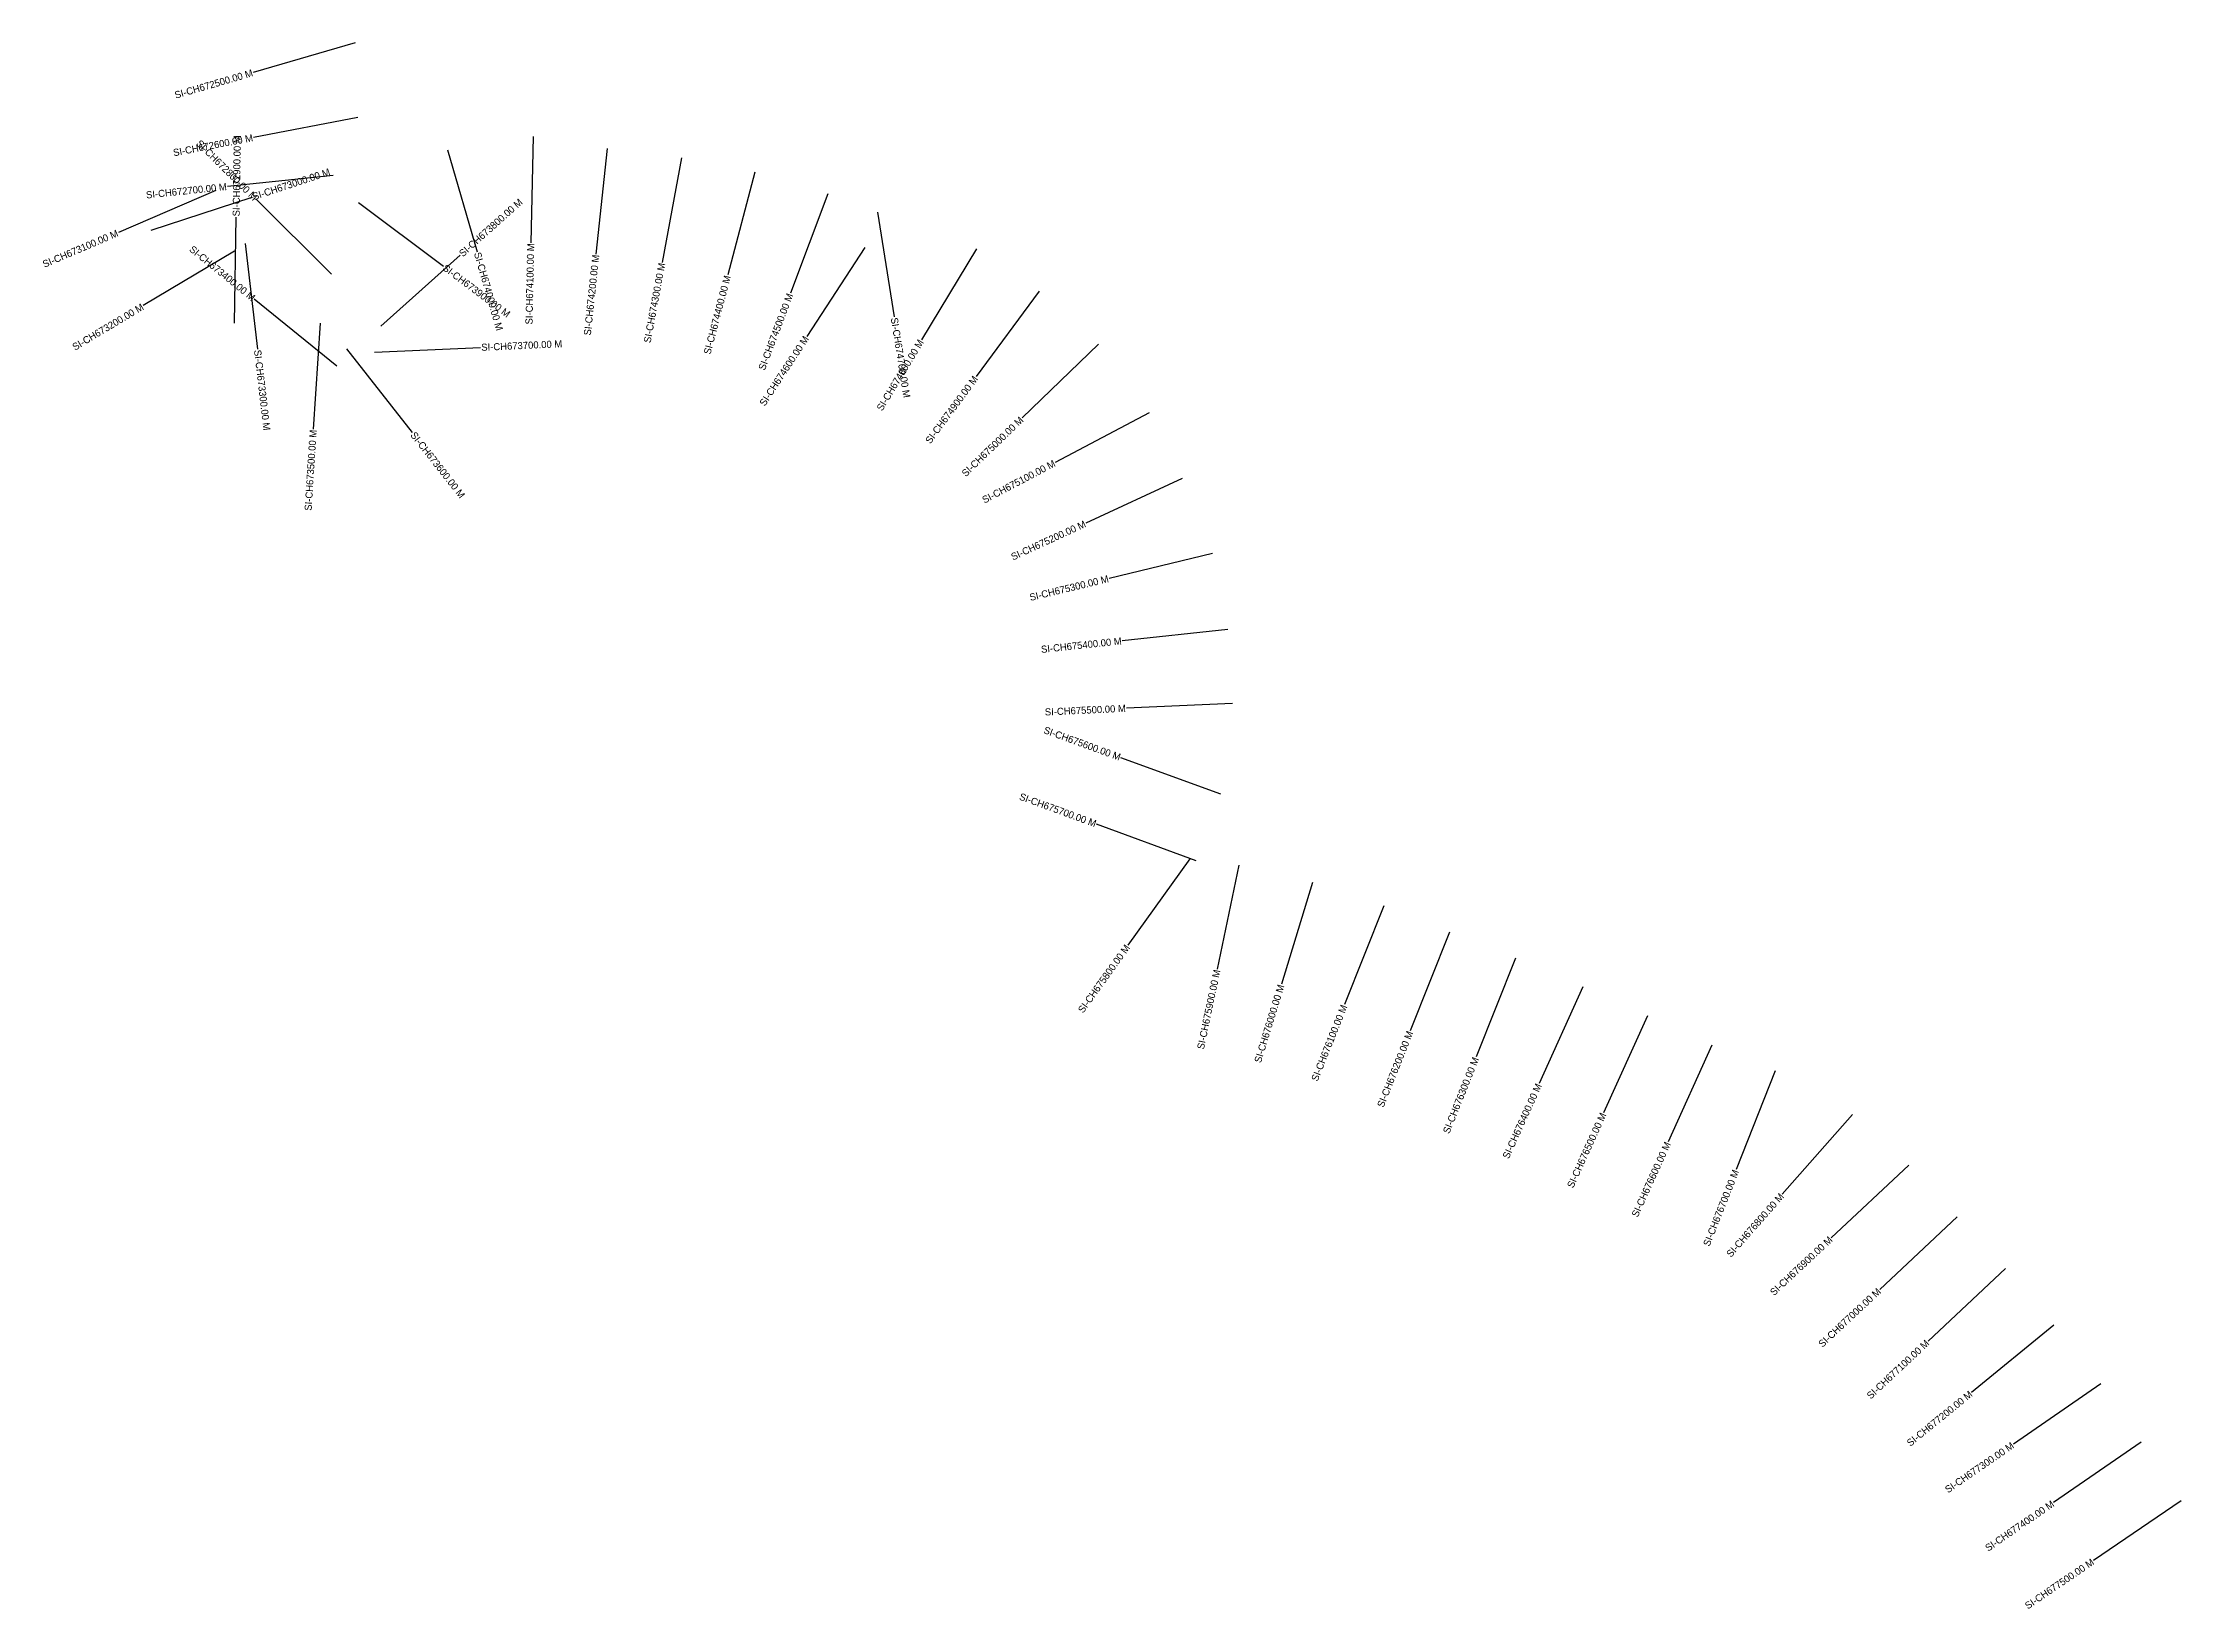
# Model space of a CAD drawing. Header units: metres. Extents: x 334602 to 339381, y 1773729 to 1776142.
# Drawn here: x 334602 to 337622, y 1773729 to 1775941 of the extents above; entities that cross this region are included whole.
import ezdxf
from ezdxf.enums import TextEntityAlignment as Align

# ---------------------------------------------------------------- set-up
doc = ezdxf.new("R2010")
doc.units = ezdxf.units.M
doc.layers.add('CS', color=134, linetype='Continuous')
doc.layers.add('CSMark', color=6, linetype='Continuous')

msp = doc.modelspace()

# ---------------------------------------------------------------- linework, layer by layer
at = {"layer": 'CS'}
for p, q in [((335043.2, 1775940.7), (334899.2, 1775898.8)), ((335046.8, 1775835.2), (334899.5, 1775807)), ((335294.4, 1775808.3), (335291, 1775658.4)), ((335173.6, 1775789.7), (335215.3, 1775645.6)), ((335398.9, 1775791.5), (335383, 1775642.4)), ((335503.8, 1775778.1), (335476.4, 1775630.6)), ((335011.8, 1775753.5), (334862.6, 1775737.8)), ((335607.3, 1775757.8), (335569.2, 1775612.8)), ((334846.5, 1775731.9), (334708.6, 1775672.9)), ((334755, 1775675.9), (334897.5, 1775722.8)), ((335009.7, 1775614.1), (334903.2, 1775719.7)), ((335047.8, 1775715.3), (335167.8, 1775625.3)), ((335710.7, 1775727.4), (335657.6, 1775587.1)), ((334872.6, 1775544.7), (334874.9, 1775694.6)), ((335780.6, 1775701.7), (335804.1, 1775553.6)), ((334872.5, 1775646.6), (334743.8, 1775569.5)), ((334887.7, 1775657.1), (334905, 1775508.1)), ((335763, 1775651.5), (335680.8, 1775526.1)), ((335920.3, 1775649.6), (335842.8, 1775521.3)), ((335079.5, 1775540.6), (335191.2, 1775640.7)), ((336009, 1775590.1), (335919.9, 1775469.4)), ((335017.2, 1775484.2), (334900.6, 1775578.6)), ((334993.4, 1775544.9), (334983.9, 1775395.2)), ((335031, 1775508.3), (335123.6, 1775390.3)), ((335070.3, 1775503.8), (335220.1, 1775510.6)), ((336092.8, 1775515.1), (335984.9, 1775410.9)), ((336164.2, 1775418.1), (336031.6, 1775348.1)), ((336211, 1775325.3), (336074.8, 1775262.4)), ((336253.6, 1775219.5), (336107.8, 1775184.3)), ((336275.5, 1775112.1), (336126.4, 1775096.2)), ((336282.1, 1775007.8), (336132.3, 1775000.9)), ((336265.3, 1774879.6), (336124.4, 1774931.1)), ((336230.9, 1774785.6), (336090.1, 1774837.2)), ((336221.9, 1774788.1), (336134.4, 1774666.3)), ((336291, 1774779.4), (336260.3, 1774632.6)), ((336394.8, 1774754.7), (336351, 1774611.3)), ((336495.7, 1774721.8), (336440.2, 1774582.4)), ((336588.6, 1774684.8), (336533.1, 1774545.4)), ((336681.5, 1774647.8), (336626, 1774508.5)), ((336776.8, 1774607.7), (336715, 1774471)), ((336867.9, 1774566.5), (336806.1, 1774429.8)), ((336959.1, 1774525.3), (336897.2, 1774388.6)), ((337048.3, 1774489), (336993.2, 1774349.5)), ((337157.5, 1774427.4), (337058.4, 1774314.8)), ((337237.2, 1774355.6), (337127.6, 1774253.2)), ((337305.5, 1774282.6), (337195.9, 1774180.1)), ((337373.8, 1774209.6), (337264.3, 1774107.1)), ((337441.8, 1774129.6), (337325.6, 1774034.8)), ((337508.2, 1774046.9), (337384.7, 1773961.7)), ((337565, 1773964.6), (337441.5, 1773879.4)), ((337621.7, 1773881.8), (337497.8, 1773797.3))]:
    msp.add_line(p, q, dxfattribs=at)

# ---------------------------------------------------------------- texts
at = {"layer": 'CSMark'}
for s, rotation, p in [('SI-CH672500.00 M', 16.2355, (334898.2, 1775898.5)), ('SI-CH672600.00 M', 10.8455, (334898.5, 1775806.8)), ('SI-CH672800.00 M', 315.2454, (334902.5, 1775720.4)), ('SI-CH672700.00 M', 6.0101, (334861.6, 1775737.7)), ('SI-CH673100.00 M', 23.1703, (334707.6, 1775672.5)), ('SI-CH673400.00 M', 320.9921, (334899.9, 1775579.2)), ('SI-CH674100.00 M', 88.7262, (335291, 1775657.4)), ('SI-CH674200.00 M', 83.9205, (335382.9, 1775641.4)), ('SI-CH674300.00 M', 79.4492, (335476.2, 1775629.7)), ('SI-CH674400.00 M', 75.2938, (335568.9, 1775611.8)), ('SI-CH674500.00 M', 69.2779, (335657.3, 1775586.2)), ('SI-CH673200.00 M', 30.9489, (334743, 1775568.9)), ('SI-CH674600.00 M', 56.758, (335680.2, 1775525.2)), ('SI-CH674800.00 M', 58.8591, (335842.2, 1775520.4)), ('SI-CH674900.00 M', 53.5654, (335919.3, 1775468.6)), ('SI-CH675000.00 M', 44.0314, (335984.2, 1775410.2)), ('SI-CH673500.00 M', 86.3419, (334983.8, 1775394.2)), ('SI-CH675100.00 M', 27.8066, (336030.7, 1775347.7)), ('SI-CH675200.00 M', 24.7826, (336073.9, 1775262)), ('SI-CH675300.00 M', 13.5627, (336106.8, 1775184.1)), ('SI-CH675400.00 M', 6.0748, (336125.4, 1775096.1)), ('SI-CH675500.00 M', 2.6303, (336131.3, 1775000.9)), ('SI-CH675600.00 M', 339.8958, (336123.5, 1774931.5)), ('SI-CH675700.00 M', 339.8958, (336089.1, 1774837.6)), ('SI-CH675800.00 M', 54.3057, (336133.8, 1774665.5)), ('SI-CH675900.00 M', 78.1835, (336260.1, 1774631.6)), ('SI-CH676000.00 M', 73.0006, (336350.7, 1774610.3)), ('SI-CH676100.00 M', 68.3038, (336439.8, 1774581.5)), ('SI-CH676200.00 M', 68.3038, (336532.8, 1774544.5)), ('SI-CH676300.00 M', 68.3038, (336625.7, 1774507.5)), ('SI-CH676400.00 M', 65.6627, (336714.6, 1774470.1)), ('SI-CH676500.00 M', 65.6627, (336805.7, 1774428.9)), ('SI-CH676600.00 M', 65.6627, (336896.8, 1774387.7)), ('SI-CH676700.00 M', 68.481, (336992.9, 1774348.6)), ('SI-CH676800.00 M', 48.6721, (337057.8, 1774314)), ('SI-CH676900.00 M', 43.0954, (337126.9, 1774252.5)), ('SI-CH677000.00 M', 43.0954, (337195.2, 1774179.5)), ('SI-CH677100.00 M', 43.0954, (337263.5, 1774106.4)), ('SI-CH677200.00 M', 39.2047, (337324.8, 1774034.1)), ('SI-CH677300.00 M', 34.585, (337383.9, 1773961.2)), ('SI-CH677400.00 M', 34.585, (337440.6, 1773878.8)), ('SI-CH677500.00 M', 34.3019, (337497, 1773796.7))]:
    msp.add_text(s, height=10, rotation=rotation, dxfattribs=at).set_placement(p, align=Align.MIDDLE_RIGHT)
for s, rotation, p in [('SI-CH672900.00 M', 89.1182, (334874.9, 1775695.6)), ('SI-CH673000.00 M', 18.2072, (334898.4, 1775723.1)), ('SI-CH673800.00 M', 41.8649, (335191.9, 1775641.4)), ('SI-CH674000.00 M', 286.1212, (335215.5, 1775644.6)), ('SI-CH673900.00 M', 323.1223, (335168.6, 1775624.7)), ('SI-CH674700.00 M', 279.0136, (335804.3, 1775552.6)), ('SI-CH673300.00 M', 276.6417, (334905.2, 1775507.1)), ('SI-CH673700.00 M', 2.5772, (335221.1, 1775510.6)), ('SI-CH673600.00 M', 308.1431, (335124.3, 1775389.5))]:
    msp.add_text(s, height=10, rotation=rotation, dxfattribs=at).set_placement(p, align=Align.MIDDLE_LEFT)

doc.saveas('drawing.dxf')
